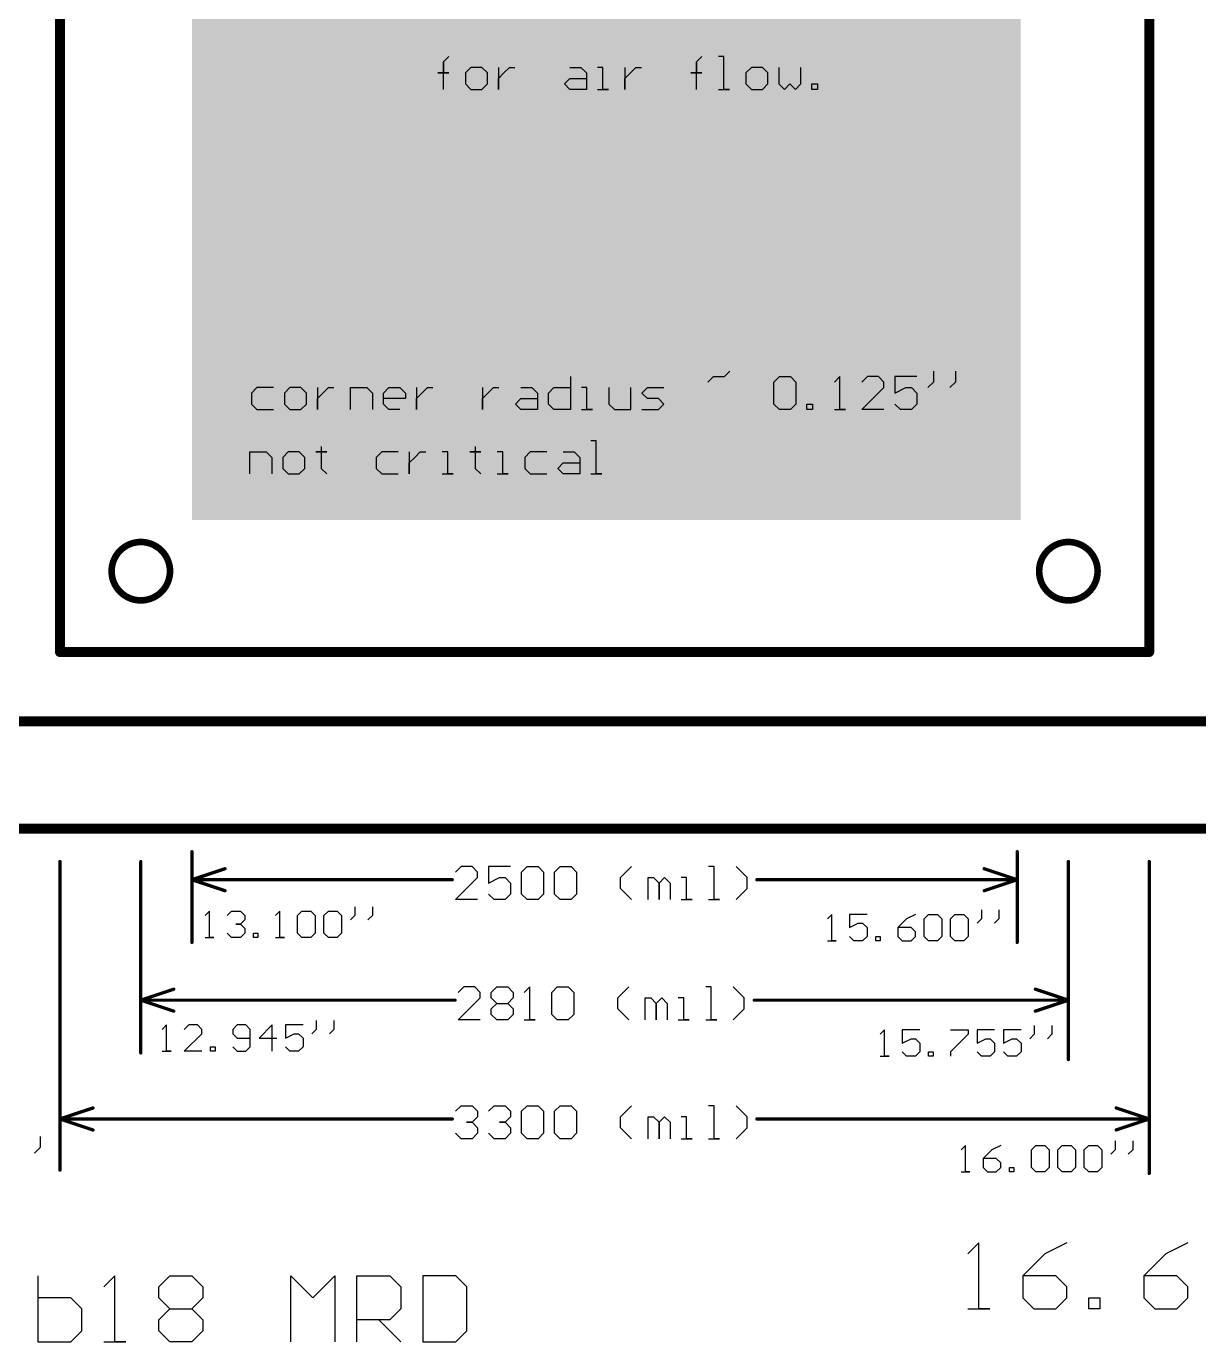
# Model space of a CAD drawing. Extents: x 0 to 21.5, y 0.4 to 8.3.
# Drawn here: x 14.598 to 18.15, y 0.445 to 4.431 of the extents above; entities that cross this region are included whole.
import ezdxf

# ---------------------------------------------------------------- set-up
doc = ezdxf.new("R2010")
doc.units = 0
doc.header["$MEASUREMENT"] = 0
for name, color, linetype in [('MECHANICAL1', 6, 'CONTINUOUS'), ('TOPLAYER', 1, 'CONTINUOUS'), ('TOPOVERLAY', 2, 'CONTINUOUS')]:
    doc.layers.add(name, color=color, linetype=linetype)

msp = doc.modelspace()

# ---------------------------------------------------------------- linework, layer by layer
at = {"layer": 'MECHANICAL1'}
for p, q in [((15.9151, 1.885), (15.8985, 1.8683)), ((15.9485, 1.885), (15.9151, 1.885)), ((15.9651, 1.8683), (15.9485, 1.885)), ((16.0651, 1.885), (15.9984, 1.885)), ((15.9984, 1.885), (15.9984, 1.835)), ((16.0984, 1.8683), (16.1151, 1.885)), ((16.1151, 1.885), (16.1484, 1.885)), ((16.1484, 1.885), (16.1651, 1.8683)), ((16.1984, 1.8683), (16.215, 1.885)), ((16.215, 1.885), (16.2484, 1.885)), ((16.2484, 1.885), (16.265, 1.8683)), ((16.3983, 1.8517), (16.4316, 1.885)), ((16.6816, 1.885), (16.6649, 1.885)), ((16.6816, 1.785), (16.6816, 1.885)), ((16.7815, 1.8517), (16.7482, 1.885)), ((15.8985, 1.785), (15.9651, 1.8517)), ((15.9651, 1.8517), (15.9651, 1.8683)), ((15.9984, 1.835), (16.0318, 1.8517)), ((16.0318, 1.8517), (16.0484, 1.8517)), ((16.0484, 1.8517), (16.0651, 1.835)), ((16.0651, 1.835), (16.0651, 1.8017)), ((16.0984, 1.8017), (16.0984, 1.8683)), ((16.1651, 1.8683), (16.1651, 1.8017)), ((16.1984, 1.8017), (16.1984, 1.8683)), ((16.265, 1.8683), (16.265, 1.8017)), ((16.3983, 1.8183), (16.3983, 1.8517)), ((16.4816, 1.785), (16.4816, 1.8517)), ((16.4816, 1.8517), (16.4983, 1.8517)), ((16.4983, 1.8517), (16.5149, 1.835)), ((16.5149, 1.835), (16.5316, 1.8517)), ((16.5149, 1.835), (16.5149, 1.785)), ((16.5149, 1.785), (16.5149, 1.835)), ((16.5316, 1.8517), (16.5483, 1.835)), ((16.5483, 1.835), (16.5483, 1.785)), ((16.5982, 1.8517), (16.5816, 1.8517)), ((16.5982, 1.785), (16.5982, 1.8517)), ((16.7815, 1.8183), (16.7815, 1.8517)), ((16.0151, 1.785), (15.9984, 1.8017)), ((16.0651, 1.8017), (16.0484, 1.785)), ((16.1151, 1.785), (16.0984, 1.8017)), ((16.1651, 1.8017), (16.1484, 1.785)), ((16.215, 1.785), (16.1984, 1.8017)), ((16.265, 1.8017), (16.2484, 1.785)), ((16.4316, 1.785), (16.3983, 1.8183)), ((16.7482, 1.785), (16.7815, 1.8183)), ((15.5932, 1.7633), (15.5932, 1.7366)), ((15.6465, 1.7633), (15.6465, 1.7366)), ((15.9651, 1.785), (15.8985, 1.785)), ((16.0484, 1.785), (16.0151, 1.785)), ((16.1484, 1.785), (16.1151, 1.785)), ((16.2484, 1.785), (16.215, 1.785)), ((16.5816, 1.785), (16.6149, 1.785)), ((16.6149, 1.785), (16.5982, 1.785)), ((16.6649, 1.785), (16.6982, 1.785)), ((16.6982, 1.785), (16.6816, 1.785)), ((15.1533, 1.75), (15.14, 1.7366)), ((15.1533, 1.67), (15.1533, 1.75)), ((15.2066, 1.7366), (15.22, 1.75)), ((15.22, 1.75), (15.2466, 1.75)), ((15.2466, 1.75), (15.26, 1.7366)), ((15.26, 1.7233), (15.2466, 1.71)), ((15.26, 1.7366), (15.26, 1.7233)), ((15.3666, 1.75), (15.3533, 1.7366)), ((15.3666, 1.67), (15.3666, 1.75)), ((15.4199, 1.7366), (15.4332, 1.75)), ((15.4199, 1.6833), (15.4199, 1.7366)), ((15.4332, 1.75), (15.4599, 1.75)), ((15.4599, 1.75), (15.4732, 1.7366)), ((15.4732, 1.7366), (15.4732, 1.6833)), ((15.4999, 1.7366), (15.5132, 1.75)), ((15.4999, 1.6833), (15.4999, 1.7366)), ((15.5132, 1.75), (15.5399, 1.75)), ((15.5399, 1.75), (15.5532, 1.7366)), ((15.5532, 1.7366), (15.5532, 1.6833)), ((15.5932, 1.7366), (15.5799, 1.7233)), ((15.6465, 1.7366), (15.6332, 1.7233)), ((17.0383, 1.74), (17.025, 1.7266)), ((17.0383, 1.66), (17.0383, 1.74)), ((17.145, 1.74), (17.0916, 1.74)), ((17.0916, 1.74), (17.0916, 1.7)), ((17.2649, 1.7266), (17.2383, 1.7)), ((17.2916, 1.74), (17.2649, 1.7266)), ((17.3182, 1.7266), (17.3316, 1.74)), ((17.3182, 1.6733), (17.3182, 1.7266)), ((17.3316, 1.74), (17.3582, 1.74)), ((17.3582, 1.74), (17.3716, 1.7266)), ((17.3716, 1.7266), (17.3716, 1.6733)), ((17.3982, 1.7266), (17.4115, 1.74)), ((17.3982, 1.6733), (17.3982, 1.7266)), ((17.4115, 1.74), (17.4382, 1.74)), ((17.4382, 1.74), (17.4515, 1.7266)), ((17.4515, 1.7266), (17.4515, 1.6733)), ((17.4915, 1.7266), (17.4782, 1.7133)), ((17.4915, 1.7533), (17.4915, 1.7266)), ((17.5448, 1.7266), (17.5315, 1.7133)), ((17.5448, 1.7533), (17.5448, 1.7266)), ((15.22, 1.67), (15.2066, 1.6833)), ((15.2466, 1.71), (15.2333, 1.71)), ((15.2333, 1.71), (15.2466, 1.71)), ((15.2466, 1.71), (15.26, 1.6967)), ((15.26, 1.6833), (15.2466, 1.67)), ((15.26, 1.6967), (15.26, 1.6833)), ((15.2866, 1.67), (15.2866, 1.6833)), ((15.2866, 1.6833), (15.2999, 1.6833)), ((15.2999, 1.6833), (15.2999, 1.67)), ((15.4332, 1.67), (15.4199, 1.6833)), ((15.4732, 1.6833), (15.4599, 1.67)), ((15.5132, 1.67), (15.4999, 1.6833)), ((15.5532, 1.6833), (15.5399, 1.67)), ((17.0916, 1.7), (17.1183, 1.7133)), ((17.1183, 1.7133), (17.1316, 1.7133)), ((17.1316, 1.7133), (17.145, 1.7)), ((17.145, 1.7), (17.145, 1.6733)), ((17.2383, 1.7), (17.2383, 1.6733)), ((17.2783, 1.7), (17.2383, 1.7)), ((17.2916, 1.6867), (17.2783, 1.7)), ((17.2916, 1.6733), (17.2916, 1.6867)), ((15.14, 1.67), (15.1667, 1.67)), ((15.1667, 1.67), (15.1533, 1.67)), ((15.2466, 1.67), (15.22, 1.67)), ((15.2999, 1.67), (15.2866, 1.67)), ((15.3533, 1.67), (15.3799, 1.67)), ((15.3799, 1.67), (15.3666, 1.67)), ((15.4599, 1.67), (15.4332, 1.67)), ((15.5399, 1.67), (15.5132, 1.67)), ((17.025, 1.66), (17.0517, 1.66)), ((17.0517, 1.66), (17.0383, 1.66)), ((17.105, 1.66), (17.0916, 1.6733)), ((17.1316, 1.66), (17.105, 1.66)), ((17.145, 1.6733), (17.1316, 1.66)), ((17.1716, 1.66), (17.1716, 1.6733)), ((17.1716, 1.6733), (17.1849, 1.6733)), ((17.1849, 1.66), (17.1716, 1.66)), ((17.1849, 1.6733), (17.1849, 1.66)), ((17.2383, 1.6733), (17.2516, 1.66)), ((17.2516, 1.66), (17.2783, 1.66)), ((17.2783, 1.66), (17.2916, 1.6733)), ((17.3316, 1.66), (17.3182, 1.6733)), ((17.3582, 1.66), (17.3316, 1.66)), ((17.3716, 1.6733), (17.3582, 1.66)), ((17.4115, 1.66), (17.3982, 1.6733)), ((17.4382, 1.66), (17.4115, 1.66)), ((17.4515, 1.6733), (17.4382, 1.66)), ((15.9235, 1.52), (15.9068, 1.5033)), ((15.9568, 1.52), (15.9235, 1.52)), ((15.9735, 1.5033), (15.9568, 1.52)), ((16.0068, 1.5033), (16.0234, 1.52)), ((16.0234, 1.52), (16.0568, 1.52)), ((16.0568, 1.52), (16.0734, 1.5033)), ((16.1234, 1.52), (16.1067, 1.5033)), ((16.1234, 1.42), (16.1234, 1.52)), ((16.19, 1.5033), (16.2067, 1.52)), ((16.2067, 1.52), (16.24, 1.52)), ((16.24, 1.52), (16.2567, 1.5033)), ((16.39, 1.4867), (16.4233, 1.52)), ((16.6732, 1.52), (16.6566, 1.52)), ((16.6732, 1.42), (16.6732, 1.52)), ((16.7732, 1.4867), (16.7399, 1.52)), ((15.9068, 1.42), (15.9735, 1.4867)), ((15.9735, 1.4867), (15.9735, 1.5033)), ((16.0068, 1.4867), (16.0068, 1.5033)), ((16.0234, 1.47), (16.0068, 1.4867)), ((16.0734, 1.4867), (16.0568, 1.47)), ((16.0734, 1.5033), (16.0734, 1.4867)), ((16.19, 1.4367), (16.19, 1.5033)), ((16.2567, 1.5033), (16.2567, 1.4367)), ((16.39, 1.4533), (16.39, 1.4867)), ((16.4733, 1.42), (16.4733, 1.4867)), ((16.4733, 1.4867), (16.49, 1.4867)), ((16.49, 1.4867), (16.5066, 1.47)), ((16.5066, 1.47), (16.5233, 1.4867)), ((16.5233, 1.4867), (16.5399, 1.47)), ((16.5899, 1.4867), (16.5733, 1.4867)), ((16.5899, 1.42), (16.5899, 1.4867)), ((16.7732, 1.4533), (16.7732, 1.4867)), ((16.0068, 1.4533), (16.0234, 1.47)), ((16.0068, 1.4367), (16.0068, 1.4533)), ((16.0234, 1.42), (16.0068, 1.4367)), ((16.0234, 1.47), (16.0568, 1.47)), ((16.0568, 1.47), (16.0734, 1.4533)), ((16.0734, 1.4367), (16.0568, 1.42)), ((16.0734, 1.4533), (16.0734, 1.4367)), ((16.2067, 1.42), (16.19, 1.4367)), ((16.2567, 1.4367), (16.24, 1.42)), ((16.4233, 1.42), (16.39, 1.4533)), ((16.5066, 1.47), (16.5066, 1.42)), ((16.5066, 1.42), (16.5066, 1.47)), ((16.5399, 1.47), (16.5399, 1.42)), ((16.7399, 1.42), (16.7732, 1.4533)), ((15.0233, 1.405), (15.01, 1.3916)), ((15.0233, 1.325), (15.0233, 1.405)), ((15.09, 1.405), (15.0766, 1.3916)), ((15.1166, 1.405), (15.09, 1.405)), ((15.13, 1.3916), (15.1166, 1.405)), ((15.2366, 1.405), (15.2233, 1.3916)), ((15.2633, 1.405), (15.2366, 1.405)), ((15.2766, 1.3916), (15.2633, 1.405)), ((15.3432, 1.405), (15.3032, 1.365)), ((15.3432, 1.325), (15.3432, 1.405)), ((15.4365, 1.405), (15.3832, 1.405)), ((15.3832, 1.405), (15.3832, 1.365)), ((15.4765, 1.4183), (15.4765, 1.3916)), ((15.5298, 1.4183), (15.5298, 1.3916)), ((15.9735, 1.42), (15.9068, 1.42)), ((16.0568, 1.42), (16.0234, 1.42)), ((16.1067, 1.42), (16.1401, 1.42)), ((16.1401, 1.42), (16.1234, 1.42)), ((16.24, 1.42), (16.2067, 1.42)), ((16.5733, 1.42), (16.6066, 1.42)), ((16.6066, 1.42), (16.5899, 1.42)), ((16.6566, 1.42), (16.6899, 1.42)), ((16.6899, 1.42), (16.6732, 1.42)), ((17.6515, 1.4033), (17.6515, 1.3766)), ((17.7048, 1.4033), (17.7048, 1.3766)), ((15.0766, 1.325), (15.13, 1.3783)), ((15.13, 1.3783), (15.13, 1.3916)), ((15.2233, 1.3916), (15.2233, 1.3783)), ((15.2233, 1.3783), (15.2366, 1.365)), ((15.2366, 1.365), (15.2766, 1.365)), ((15.2766, 1.3383), (15.2766, 1.3916)), ((15.3032, 1.365), (15.3566, 1.365)), ((15.3832, 1.365), (15.4099, 1.3783)), ((15.4099, 1.3783), (15.4232, 1.3783)), ((15.4232, 1.3783), (15.4365, 1.365)), ((15.4365, 1.365), (15.4365, 1.3383)), ((15.4765, 1.3916), (15.4632, 1.3783)), ((15.5298, 1.3916), (15.5165, 1.3783)), ((17.1983, 1.39), (17.185, 1.3766)), ((17.1983, 1.31), (17.1983, 1.39)), ((17.305, 1.39), (17.2516, 1.39)), ((17.2516, 1.39), (17.2516, 1.35)), ((17.2516, 1.35), (17.2783, 1.3633)), ((17.2783, 1.3633), (17.2916, 1.3633)), ((17.2916, 1.3633), (17.305, 1.35)), ((17.3983, 1.39), (17.4516, 1.39)), ((17.4516, 1.3766), (17.3983, 1.3233)), ((17.4516, 1.39), (17.4516, 1.3766)), ((17.5316, 1.39), (17.4782, 1.39)), ((17.4782, 1.39), (17.4782, 1.35)), ((17.4782, 1.35), (17.5049, 1.3633)), ((17.5049, 1.3633), (17.5182, 1.3633)), ((17.5182, 1.3633), (17.5316, 1.35)), ((17.6115, 1.39), (17.5582, 1.39)), ((17.5582, 1.39), (17.5582, 1.35)), ((17.5582, 1.35), (17.5849, 1.3633)), ((17.5849, 1.3633), (17.5982, 1.3633)), ((17.5982, 1.3633), (17.6115, 1.35)), ((17.6515, 1.3766), (17.6382, 1.3633)), ((17.7048, 1.3766), (17.6915, 1.3633)), ((15.01, 1.325), (15.0367, 1.325)), ((15.0367, 1.325), (15.0233, 1.325)), ((15.13, 1.325), (15.0766, 1.325)), ((15.1566, 1.325), (15.1566, 1.3383)), ((15.1566, 1.3383), (15.1699, 1.3383)), ((15.1699, 1.325), (15.1566, 1.325)), ((15.1699, 1.3383), (15.1699, 1.325)), ((15.2233, 1.3383), (15.2366, 1.325)), ((15.2366, 1.325), (15.2633, 1.325)), ((15.2633, 1.325), (15.2766, 1.3383)), ((15.3965, 1.325), (15.3832, 1.3383)), ((15.4232, 1.325), (15.3965, 1.325)), ((15.4365, 1.3383), (15.4232, 1.325)), ((17.265, 1.31), (17.2516, 1.3233)), ((17.305, 1.3233), (17.2916, 1.31)), ((17.305, 1.35), (17.305, 1.3233)), ((17.3316, 1.31), (17.3316, 1.3233)), ((17.3316, 1.3233), (17.3449, 1.3233)), ((17.3449, 1.3233), (17.3449, 1.31)), ((17.3983, 1.3233), (17.3983, 1.31)), ((17.4916, 1.31), (17.4782, 1.3233)), ((17.5316, 1.3233), (17.5182, 1.31)), ((17.5316, 1.35), (17.5316, 1.3233)), ((17.5715, 1.31), (17.5582, 1.3233)), ((17.6115, 1.3233), (17.5982, 1.31)), ((17.6115, 1.35), (17.6115, 1.3233)), ((17.185, 1.31), (17.2117, 1.31)), ((17.2117, 1.31), (17.1983, 1.31)), ((17.2916, 1.31), (17.265, 1.31)), ((17.3449, 1.31), (17.3316, 1.31)), ((17.5182, 1.31), (17.4916, 1.31)), ((17.5982, 1.31), (17.5715, 1.31)), ((15.8985, 1.1433), (15.9151, 1.16)), ((15.9151, 1.16), (15.9485, 1.16)), ((15.9485, 1.16), (15.9651, 1.1433)), ((15.9984, 1.1433), (16.0151, 1.16)), ((16.0151, 1.16), (16.0484, 1.16)), ((16.0484, 1.16), (16.0651, 1.1433)), ((16.0984, 1.1433), (16.1151, 1.16)), ((16.1151, 1.16), (16.1484, 1.16)), ((16.1484, 1.16), (16.1651, 1.1433)), ((16.1984, 1.1433), (16.215, 1.16)), ((16.215, 1.16), (16.2484, 1.16)), ((16.2484, 1.16), (16.265, 1.1433)), ((16.3983, 1.1267), (16.4316, 1.16)), ((16.6816, 1.16), (16.6649, 1.16)), ((16.6816, 1.06), (16.6816, 1.16)), ((16.7815, 1.1267), (16.7482, 1.16)), ((15.9651, 1.1267), (15.9485, 1.11)), ((15.9651, 1.1433), (15.9651, 1.1267)), ((16.0651, 1.1267), (16.0484, 1.11)), ((16.0651, 1.1433), (16.0651, 1.1267)), ((16.0984, 1.0767), (16.0984, 1.1433)), ((16.1651, 1.1433), (16.1651, 1.0767)), ((16.1984, 1.0767), (16.1984, 1.1433)), ((16.265, 1.1433), (16.265, 1.0767)), ((16.3983, 1.0933), (16.3983, 1.1267)), ((16.4816, 1.06), (16.4816, 1.1267)), ((16.4816, 1.1267), (16.4983, 1.1267)), ((16.4983, 1.1267), (16.5149, 1.11)), ((16.5149, 1.11), (16.5316, 1.1267)), ((16.5316, 1.1267), (16.5483, 1.11)), ((16.5982, 1.1267), (16.5816, 1.1267)), ((16.5982, 1.06), (16.5982, 1.1267)), ((16.7815, 1.0933), (16.7815, 1.1267)), ((15.9151, 1.06), (15.8985, 1.0767)), ((15.9485, 1.11), (15.9318, 1.11)), ((15.9318, 1.11), (15.9485, 1.11)), ((15.9485, 1.11), (15.9651, 1.0933)), ((15.9651, 1.0767), (15.9485, 1.06)), ((15.9651, 1.0933), (15.9651, 1.0767)), ((16.0151, 1.06), (15.9984, 1.0767)), ((16.0484, 1.11), (16.0318, 1.11)), ((16.0318, 1.11), (16.0484, 1.11)), ((16.0484, 1.11), (16.0651, 1.0933)), ((16.0651, 1.0767), (16.0484, 1.06)), ((16.0651, 1.0933), (16.0651, 1.0767)), ((16.1151, 1.06), (16.0984, 1.0767)), ((16.1651, 1.0767), (16.1484, 1.06)), ((16.215, 1.06), (16.1984, 1.0767)), ((16.265, 1.0767), (16.2484, 1.06)), ((16.4316, 1.06), (16.3983, 1.0933)), ((16.5149, 1.11), (16.5149, 1.06)), ((16.5149, 1.06), (16.5149, 1.11)), ((16.5483, 1.11), (16.5483, 1.06)), ((16.7482, 1.06), (16.7815, 1.0933)), ((14.6398, 1.0666), (14.6398, 1.0333)), ((15.9485, 1.06), (15.9151, 1.06)), ((16.0484, 1.06), (16.0151, 1.06)), ((16.1484, 1.06), (16.1151, 1.06)), ((16.2484, 1.06), (16.215, 1.06)), ((16.5816, 1.06), (16.6149, 1.06)), ((16.6149, 1.06), (16.5982, 1.06)), ((16.6649, 1.06), (16.6982, 1.06)), ((16.6982, 1.06), (16.6816, 1.06)), ((17.4433, 1.04), (17.43, 1.0266)), ((17.4433, 0.96), (17.4433, 1.04)), ((17.55, 1.04), (17.5233, 1.0266)), ((17.6433, 1.0266), (17.6566, 1.04)), ((17.6566, 1.04), (17.6833, 1.04)), ((17.6833, 1.04), (17.6966, 1.0266)), ((17.7232, 1.0266), (17.7366, 1.04)), ((17.7366, 1.04), (17.7632, 1.04)), ((17.7632, 1.04), (17.7766, 1.0266)), ((17.8032, 1.0266), (17.8165, 1.04)), ((17.8165, 1.04), (17.8432, 1.04)), ((17.8432, 1.04), (17.8565, 1.0266)), ((17.8965, 1.0533), (17.8965, 1.0266)), ((17.9498, 1.0533), (17.9498, 1.0266)), ((14.6398, 1.0333), (14.6231, 1.0166)), ((17.5233, 1.0266), (17.4966, 1)), ((17.4966, 1), (17.4966, 0.9733)), ((17.5366, 1), (17.4966, 1)), ((17.55, 0.9867), (17.5366, 1)), ((17.6433, 0.9733), (17.6433, 1.0266)), ((17.6966, 1.0266), (17.6966, 0.9733)), ((17.7232, 0.9733), (17.7232, 1.0266)), ((17.7766, 1.0266), (17.7766, 0.9733)), ((17.8032, 0.9733), (17.8032, 1.0266)), ((17.8565, 1.0266), (17.8565, 0.9733)), ((17.8965, 1.0266), (17.8832, 1.0133)), ((17.9498, 1.0266), (17.9365, 1.0133)), ((17.43, 0.96), (17.4567, 0.96)), ((17.4567, 0.96), (17.4433, 0.96)), ((17.4966, 0.9733), (17.51, 0.96)), ((17.51, 0.96), (17.5366, 0.96)), ((17.5366, 0.96), (17.55, 0.9733)), ((17.55, 0.9733), (17.55, 0.9867)), ((17.5766, 0.96), (17.5766, 0.9733)), ((17.5766, 0.9733), (17.5899, 0.9733)), ((17.5899, 0.96), (17.5766, 0.96)), ((17.5899, 0.9733), (17.5899, 0.96)), ((17.6566, 0.96), (17.6433, 0.9733)), ((17.6833, 0.96), (17.6566, 0.96)), ((17.6966, 0.9733), (17.6833, 0.96)), ((17.7366, 0.96), (17.7232, 0.9733)), ((17.7632, 0.96), (17.7366, 0.96)), ((17.7766, 0.9733), (17.7632, 0.96)), ((17.8165, 0.96), (17.8032, 0.9733)), ((17.8432, 0.96), (17.8165, 0.96)), ((17.8565, 0.9733), (17.8432, 0.96)), ((17.4833, 0.7449), (17.45, 0.7116)), ((17.4833, 0.545), (17.4833, 0.7449)), ((17.7499, 0.7449), (17.6833, 0.7116)), ((18.1165, 0.7449), (18.0498, 0.7116)), ((17.6833, 0.7116), (17.6166, 0.645)), ((18.0498, 0.7116), (17.9832, 0.645)), ((17.6166, 0.645), (17.6166, 0.5783)), ((17.7166, 0.645), (17.6166, 0.645)), ((17.7499, 0.6116), (17.7166, 0.645)), ((17.9832, 0.645), (17.9832, 0.5783)), ((18.0831, 0.645), (17.9832, 0.645)), ((18.1165, 0.6116), (18.0831, 0.645)), ((17.7499, 0.5783), (17.7499, 0.6116)), ((18.1165, 0.5783), (18.1165, 0.6116)), ((17.6166, 0.5783), (17.6499, 0.545)), ((17.7166, 0.545), (17.7499, 0.5783)), ((17.8165, 0.545), (17.8165, 0.5783)), ((17.8165, 0.5783), (17.8499, 0.5783)), ((17.8499, 0.5783), (17.8499, 0.545)), ((17.9832, 0.5783), (18.0165, 0.545)), ((18.0831, 0.545), (18.1165, 0.5783)), ((17.45, 0.545), (17.5166, 0.545)), ((17.5166, 0.545), (17.4833, 0.545)), ((17.6499, 0.545), (17.7166, 0.545)), ((17.8499, 0.545), (17.8165, 0.545)), ((18.0165, 0.545), (18.0831, 0.545))]:
    msp.add_line(p, q, dxfattribs=at)
for points, const_width in [([(14.7, 2.535), (14.7, 5.835)], 0.03), ([(18, 2.535), (18, 5.835)], 0.03), ([(14.7, 2.535), (18, 2.535)], 0.03), ([(2.12, 2.325), (18.61, 2.325)], 0.03), ([(2, 2), (18.73, 2)], 0.03), ([(15.1, 1.655), (15.1, 1.93)], 0.01), ([(17.6, 1.655), (17.6, 1.93)], 0.01), ([(14.7, 0.965), (14.7, 1.9)], 0.01), ([(14.945, 1.32), (14.945, 1.9)], 0.01), ([(15.1, 1.845), (15.2, 1.8783)], 0.01), ([(17.5, 1.8783), (17.6, 1.845)], 0.01), ([(17.755, 1.3), (17.755, 1.9)], 0.01), ([(18, 0.955), (18, 1.9)], 0.01), ([(15.1, 1.835), (15.1, 1.855)], 0.01), ([(15.1, 1.845), (15.8885, 1.845)], 0.01), ([(15.1, 1.845), (15.2, 1.8117)], 0.01), ([(16.8115, 1.845), (17.6, 1.845)], 0.01), ([(17.5, 1.8117), (17.6, 1.845)], 0.01), ([(17.6, 1.835), (17.6, 1.855)], 0.01), ([(14.945, 1.48), (15.045, 1.5133)], 0.01), ([(17.655, 1.5133), (17.755, 1.48)], 0.01), ([(14.945, 1.47), (14.945, 1.49)], 0.01), ([(14.945, 1.48), (15.8968, 1.48)], 0.01), ([(14.945, 1.48), (15.045, 1.4467)], 0.01), ([(16.8032, 1.48), (17.755, 1.48)], 0.01), ([(17.655, 1.4467), (17.755, 1.48)], 0.01), ([(17.755, 1.47), (17.755, 1.49)], 0.01), ([(14.7, 1.12), (14.8, 1.1533)], 0.01), ([(17.9, 1.1533), (18, 1.12)], 0.01), ([(14.7, 1.11), (14.7, 1.13)], 0.01), ([(14.7, 1.12), (15.8885, 1.12)], 0.01), ([(14.7, 1.12), (14.8, 1.0867)], 0.01), ([(16.8115, 1.12), (18, 1.12)], 0.01), ([(17.9, 1.0867), (18, 1.12)], 0.01), ([(18, 1.11), (18, 1.13)], 0.01)]:
    msp.add_lwpolyline(points, dxfattribs=dict(at, const_width=const_width))
for points, const_width in [([(14.6925, 2.535, 1), (14.7075, 2.535, 1)], 0.015), ([(14.6925, 2.535, 1), (14.7075, 2.535, 1)], 0.015), ([(17.9925, 2.535, 1), (18.0075, 2.535, 1)], 0.015), ([(17.9925, 2.535, 1), (18.0075, 2.535, 1)], 0.015), ([(15.0975, 1.93, 1), (15.1025, 1.93, 1)], 0.005), ([(17.5975, 1.93, 1), (17.6025, 1.93, 1)], 0.005), ([(14.6975, 1.9, 1), (14.7025, 1.9, 1)], 0.005), ([(14.9425, 1.9, 1), (14.9475, 1.9, 1)], 0.005), ([(15.1975, 1.8783, 1), (15.2025, 1.8783, 1)], 0.005), ([(17.4975, 1.8783, 1), (17.5025, 1.8783, 1)], 0.005), ([(17.7525, 1.9, 1), (17.7575, 1.9, 1)], 0.005), ([(17.9975, 1.9, 1), (18.0025, 1.9, 1)], 0.005), ([(15.0975, 1.855, 1), (15.1025, 1.855, 1)], 0.005), ([(15.0975, 1.845, 1), (15.1025, 1.845, 1)], 0.005), ([(15.0975, 1.845, 1), (15.1025, 1.845, 1)], 0.005), ([(15.0975, 1.845, 1), (15.1025, 1.845, 1)], 0.005), ([(15.0975, 1.835, 1), (15.1025, 1.835, 1)], 0.005), ([(15.886, 1.845, 1), (15.891, 1.845, 1)], 0.005), ([(16.809, 1.845, 1), (16.814, 1.845, 1)], 0.005), ([(17.5975, 1.855, 1), (17.6025, 1.855, 1)], 0.005), ([(17.5975, 1.845, 1), (17.6025, 1.845, 1)], 0.005), ([(17.5975, 1.845, 1), (17.6025, 1.845, 1)], 0.005), ([(17.5975, 1.845, 1), (17.6025, 1.845, 1)], 0.005), ([(17.5975, 1.835, 1), (17.6025, 1.835, 1)], 0.005), ([(15.1975, 1.8117, 1), (15.2025, 1.8117, 1)], 0.005), ([(17.4975, 1.8117, 1), (17.5025, 1.8117, 1)], 0.005), ([(15.0975, 1.655, 1), (15.1025, 1.655, 1)], 0.005), ([(17.5975, 1.655, 1), (17.6025, 1.655, 1)], 0.005), ([(15.0425, 1.5133, 1), (15.0475, 1.5133, 1)], 0.005), ([(17.6525, 1.5133, 1), (17.6575, 1.5133, 1)], 0.005), ([(14.9425, 1.49, 1), (14.9475, 1.49, 1)], 0.005), ([(14.9425, 1.48, 1), (14.9475, 1.48, 1)], 0.005), ([(14.9425, 1.48, 1), (14.9475, 1.48, 1)], 0.005), ([(14.9425, 1.48, 1), (14.9475, 1.48, 1)], 0.005), ([(14.9425, 1.47, 1), (14.9475, 1.47, 1)], 0.005), ([(15.8943, 1.48, 1), (15.8993, 1.48, 1)], 0.005), ([(16.8007, 1.48, 1), (16.8057, 1.48, 1)], 0.005), ([(17.7525, 1.49, 1), (17.7575, 1.49, 1)], 0.005), ([(17.7525, 1.48, 1), (17.7575, 1.48, 1)], 0.005), ([(17.7525, 1.48, 1), (17.7575, 1.48, 1)], 0.005), ([(17.7525, 1.48, 1), (17.7575, 1.48, 1)], 0.005), ([(17.7525, 1.47, 1), (17.7575, 1.47, 1)], 0.005), ([(15.0425, 1.4467, 1), (15.0475, 1.4467, 1)], 0.005), ([(17.6525, 1.4467, 1), (17.6575, 1.4467, 1)], 0.005), ([(14.9425, 1.32, 1), (14.9475, 1.32, 1)], 0.005), ([(17.7525, 1.3, 1), (17.7575, 1.3, 1)], 0.005), ([(14.7975, 1.1533, 1), (14.8025, 1.1533, 1)], 0.005), ([(17.8975, 1.1533, 1), (17.9025, 1.1533, 1)], 0.005), ([(14.6975, 1.13, 1), (14.7025, 1.13, 1)], 0.005), ([(14.6975, 1.12, 1), (14.7025, 1.12, 1)], 0.005), ([(14.6975, 1.12, 1), (14.7025, 1.12, 1)], 0.005), ([(14.6975, 1.12, 1), (14.7025, 1.12, 1)], 0.005), ([(15.886, 1.12, 1), (15.891, 1.12, 1)], 0.005), ([(16.809, 1.12, 1), (16.814, 1.12, 1)], 0.005), ([(17.9975, 1.13, 1), (18.0025, 1.13, 1)], 0.005), ([(17.9975, 1.12, 1), (18.0025, 1.12, 1)], 0.005), ([(17.9975, 1.12, 1), (18.0025, 1.12, 1)], 0.005), ([(17.9975, 1.12, 1), (18.0025, 1.12, 1)], 0.005), ([(14.6975, 1.11, 1), (14.7025, 1.11, 1)], 0.005), ([(14.7975, 1.0867, 1), (14.8025, 1.0867, 1)], 0.005), ([(17.8975, 1.0867, 1), (17.9025, 1.0867, 1)], 0.005), ([(17.9975, 1.11, 1), (18.0025, 1.11, 1)], 0.005), ([(14.6975, 0.965, 1), (14.7025, 0.965, 1)], 0.005), ([(17.9975, 0.955, 1), (18.0025, 0.955, 1)], 0.005)]:
    msp.add_lwpolyline(points, format="xyb", close=True, dxfattribs=dict(at, const_width=const_width))
msp.add_solid([(15.1, 2.935), (17.61, 2.935), (15.1, 5.445), (17.61, 5.445)], dxfattribs=at)
at = {"layer": 'TOPLAYER'}
for points, const_width in [([(15.0335, 2.78, 1), (14.8565, 2.78, 1)], 0.02), ([(17.8435, 2.78, 1), (17.6665, 2.78, 1)], 0.02), ([(14.8515, 2.78, 1), (14.8615, 2.78, 1)], 0.01), ([(15.0285, 2.78, 1), (15.0385, 2.78, 1)], 0.01), ([(17.6615, 2.78, 1), (17.6715, 2.78, 1)], 0.01), ([(17.8385, 2.78, 1), (17.8485, 2.78, 1)], 0.01)]:
    msp.add_lwpolyline(points, format="xyb", close=True, dxfattribs=dict(at, const_width=const_width))
at = {"layer": 'TOPOVERLAY'}
for p, q in [((15.8617, 4.3233), (15.8783, 4.34)), ((15.8617, 4.24), (15.8617, 4.3233)), ((15.8617, 4.3233), (15.8617, 4.29)), ((15.8617, 4.29), (15.8617, 4.3233)), ((15.945, 4.3066), (15.9283, 4.29)), ((15.9783, 4.3066), (15.945, 4.3066)), ((15.995, 4.29), (15.9783, 4.3066)), ((16.0283, 4.3066), (16.0283, 4.24)), ((16.0449, 4.29), (16.0616, 4.3066)), ((16.0616, 4.3066), (16.0783, 4.3066)), ((16.2449, 4.3066), (16.2782, 4.3066)), ((16.2782, 4.3066), (16.2949, 4.29)), ((16.3448, 4.3066), (16.3282, 4.3066)), ((16.3448, 4.24), (16.3448, 4.3066)), ((16.4115, 4.3066), (16.4115, 4.24)), ((16.4281, 4.29), (16.4448, 4.3066)), ((16.4448, 4.3066), (16.4615, 4.3066)), ((16.6281, 4.3233), (16.6447, 4.34)), ((16.6281, 4.24), (16.6281, 4.3233)), ((16.6281, 4.3233), (16.6281, 4.29)), ((16.6281, 4.29), (16.6281, 4.3233)), ((16.7114, 4.34), (16.6947, 4.34)), ((16.7114, 4.24), (16.7114, 4.34)), ((16.7947, 4.3066), (16.778, 4.29)), ((16.828, 4.3066), (16.7947, 4.3066)), ((16.8447, 4.29), (16.828, 4.3066)), ((16.878, 4.3066), (16.878, 4.2567)), ((16.9446, 4.2567), (16.9446, 4.3066)), ((15.8617, 4.29), (15.845, 4.29)), ((15.845, 4.29), (15.8783, 4.29)), ((15.8783, 4.29), (15.8617, 4.29)), ((15.9283, 4.29), (15.9283, 4.2567)), ((15.995, 4.2567), (15.995, 4.29)), ((16.0283, 4.2733), (16.0449, 4.29)), ((16.0283, 4.24), (16.0283, 4.2733)), ((16.2282, 4.2567), (16.2449, 4.2733)), ((16.2449, 4.2733), (16.2949, 4.2733)), ((16.2949, 4.29), (16.2949, 4.24)), ((16.4115, 4.2733), (16.4281, 4.29)), ((16.4115, 4.24), (16.4115, 4.2733)), ((16.6281, 4.29), (16.6114, 4.29)), ((16.6114, 4.29), (16.6447, 4.29)), ((16.6447, 4.29), (16.6281, 4.29)), ((16.778, 4.29), (16.778, 4.2567)), ((16.8447, 4.2567), (16.8447, 4.29)), ((15.9283, 4.2567), (15.945, 4.24)), ((15.945, 4.24), (15.9783, 4.24)), ((15.9783, 4.24), (15.995, 4.2567)), ((16.2449, 4.24), (16.2282, 4.2567)), ((16.2949, 4.24), (16.2449, 4.24)), ((16.3282, 4.24), (16.3615, 4.24)), ((16.3615, 4.24), (16.3448, 4.24)), ((16.6947, 4.24), (16.728, 4.24)), ((16.728, 4.24), (16.7114, 4.24)), ((16.778, 4.2567), (16.7947, 4.24)), ((16.7947, 4.24), (16.828, 4.24)), ((16.828, 4.24), (16.8447, 4.2567)), ((16.878, 4.2567), (16.8947, 4.24)), ((16.8947, 4.24), (16.9113, 4.2567)), ((16.9113, 4.2567), (16.928, 4.24)), ((16.928, 4.24), (16.9446, 4.2567)), ((16.978, 4.24), (16.978, 4.2567)), ((16.978, 4.2567), (16.9946, 4.2567)), ((16.9946, 4.24), (16.978, 4.24)), ((16.9946, 4.2567), (16.9946, 4.24)), ((16.2464, 3.37), (16.2464, 3.27)), ((16.6629, 3.3533), (16.6795, 3.37)), ((16.6795, 3.37), (16.7129, 3.37)), ((16.7129, 3.37), (16.7295, 3.3866)), ((16.8628, 3.3533), (16.8795, 3.37)), ((16.8628, 3.2867), (16.8628, 3.3533)), ((16.8795, 3.37), (16.9128, 3.37)), ((16.9128, 3.37), (16.9295, 3.3533)), ((16.9295, 3.3533), (16.9295, 3.2867)), ((17.0628, 3.37), (17.0461, 3.3533)), ((17.0628, 3.27), (17.0628, 3.37)), ((17.1461, 3.37), (17.1294, 3.3533)), ((17.1794, 3.37), (17.1461, 3.37)), ((17.196, 3.3533), (17.1794, 3.37)), ((17.196, 3.3366), (17.196, 3.3533)), ((17.296, 3.37), (17.2294, 3.37)), ((17.2294, 3.37), (17.2294, 3.32)), ((17.346, 3.3533), (17.3293, 3.3366)), ((17.346, 3.3866), (17.346, 3.3533)), ((17.4126, 3.3533), (17.396, 3.3366)), ((17.4126, 3.3866), (17.4126, 3.3533)), ((15.2967, 3.3366), (15.28, 3.32)), ((15.28, 3.32), (15.28, 3.2867)), ((15.3466, 3.3366), (15.2967, 3.3366)), ((15.3966, 3.3366), (15.38, 3.32)), ((15.38, 3.32), (15.38, 3.2867)), ((15.43, 3.3366), (15.3966, 3.3366)), ((15.4466, 3.32), (15.43, 3.3366)), ((15.4466, 3.2867), (15.4466, 3.32)), ((15.4799, 3.3366), (15.4799, 3.27)), ((15.4799, 3.3033), (15.4966, 3.32)), ((15.4966, 3.32), (15.5133, 3.3366)), ((15.5133, 3.3366), (15.5299, 3.3366)), ((15.5799, 3.27), (15.5799, 3.3366)), ((15.5799, 3.3366), (15.6299, 3.3366)), ((15.6299, 3.3366), (15.6465, 3.32)), ((15.6465, 3.32), (15.6465, 3.27)), ((15.6799, 3.32), (15.6965, 3.3366)), ((15.6799, 3.2867), (15.6799, 3.32)), ((15.6965, 3.3366), (15.7299, 3.3366)), ((15.7299, 3.3366), (15.7465, 3.32)), ((15.7465, 3.32), (15.7465, 3.3033)), ((15.7798, 3.3366), (15.7798, 3.27)), ((15.7798, 3.3033), (15.7965, 3.32)), ((15.7965, 3.32), (15.8132, 3.3366)), ((15.8132, 3.3366), (15.8298, 3.3366)), ((15.9798, 3.3366), (15.9798, 3.27)), ((15.9798, 3.3033), (15.9964, 3.32)), ((15.9964, 3.32), (16.0131, 3.3366)), ((16.0131, 3.3366), (16.0298, 3.3366)), ((16.0964, 3.3366), (16.1297, 3.3366)), ((16.1297, 3.3366), (16.1464, 3.32)), ((16.1464, 3.32), (16.1464, 3.27)), ((16.1797, 3.32), (16.1964, 3.3366)), ((16.1797, 3.2867), (16.1797, 3.32)), ((16.1964, 3.3366), (16.2464, 3.3366)), ((16.2963, 3.3366), (16.2797, 3.3366)), ((16.2963, 3.27), (16.2963, 3.3366)), ((16.363, 3.3366), (16.363, 3.2867)), ((16.4296, 3.27), (16.4296, 3.3366)), ((16.463, 3.32), (16.4796, 3.3366)), ((16.4796, 3.3033), (16.463, 3.32)), ((16.4796, 3.3366), (16.5296, 3.3366)), ((17.1294, 3.27), (17.196, 3.3366)), ((17.2294, 3.32), (17.2627, 3.3366)), ((17.2627, 3.3366), (17.2794, 3.3366)), ((17.2794, 3.3366), (17.296, 3.32)), ((17.296, 3.32), (17.296, 3.2867)), ((15.28, 3.2867), (15.2967, 3.27)), ((15.2967, 3.27), (15.3466, 3.27)), ((15.38, 3.2867), (15.3966, 3.27)), ((15.3966, 3.27), (15.43, 3.27)), ((15.43, 3.27), (15.4466, 3.2867)), ((15.4799, 3.27), (15.4799, 3.3033)), ((15.7465, 3.3033), (15.6799, 3.3033)), ((15.6965, 3.27), (15.6799, 3.2867)), ((15.7299, 3.27), (15.6965, 3.27)), ((15.7798, 3.27), (15.7798, 3.3033)), ((15.9798, 3.27), (15.9798, 3.3033)), ((16.0797, 3.2867), (16.0964, 3.3033)), ((16.0964, 3.27), (16.0797, 3.2867)), ((16.0964, 3.3033), (16.1464, 3.3033)), ((16.1464, 3.27), (16.0964, 3.27)), ((16.1964, 3.27), (16.1797, 3.2867)), ((16.2464, 3.27), (16.1964, 3.27)), ((16.2797, 3.27), (16.313, 3.27)), ((16.313, 3.27), (16.2963, 3.27)), ((16.363, 3.2867), (16.3796, 3.27)), ((16.3796, 3.27), (16.4296, 3.27)), ((16.463, 3.27), (16.5129, 3.27)), ((16.5129, 3.3033), (16.4796, 3.3033)), ((16.5296, 3.2867), (16.5129, 3.3033)), ((16.5129, 3.27), (16.5296, 3.2867)), ((16.8795, 3.27), (16.8628, 3.2867)), ((16.9128, 3.27), (16.8795, 3.27)), ((16.9295, 3.2867), (16.9128, 3.27)), ((16.9628, 3.27), (16.9628, 3.2867)), ((16.9628, 3.2867), (16.9795, 3.2867)), ((16.9795, 3.27), (16.9628, 3.27)), ((16.9795, 3.2867), (16.9795, 3.27)), ((17.0461, 3.27), (17.0794, 3.27)), ((17.0794, 3.27), (17.0628, 3.27)), ((17.196, 3.27), (17.1294, 3.27)), ((17.246, 3.27), (17.2294, 3.2867)), ((17.2794, 3.27), (17.246, 3.27)), ((17.296, 3.2867), (17.2794, 3.27)), ((15.4916, 3.1583), (15.4916, 3.1416)), ((15.9581, 3.1583), (15.9581, 3.1416)), ((16.3247, 3.175), (16.308, 3.175)), ((16.3247, 3.075), (16.3247, 3.175)), ((15.275, 3.075), (15.275, 3.1416)), ((15.275, 3.1416), (15.325, 3.1416)), ((15.325, 3.1416), (15.3416, 3.125)), ((15.3416, 3.125), (15.3416, 3.075)), ((15.3916, 3.1416), (15.375, 3.125)), ((15.375, 3.125), (15.375, 3.0917)), ((15.425, 3.1416), (15.3916, 3.1416)), ((15.4416, 3.125), (15.425, 3.1416)), ((15.4416, 3.0917), (15.4416, 3.125)), ((15.4916, 3.1416), (15.4749, 3.1416)), ((15.4749, 3.1416), (15.5083, 3.1416)), ((15.5083, 3.1416), (15.4916, 3.1416)), ((15.4916, 3.1416), (15.4916, 3.0917)), ((15.6749, 3.1416), (15.6582, 3.125)), ((15.6582, 3.125), (15.6582, 3.0917)), ((15.7249, 3.1416), (15.6749, 3.1416)), ((15.7582, 3.1416), (15.7582, 3.075)), ((15.7582, 3.1083), (15.7748, 3.125)), ((15.7748, 3.125), (15.7915, 3.1416)), ((15.7915, 3.1416), (15.8082, 3.1416)), ((15.8748, 3.1416), (15.8581, 3.1416)), ((15.8748, 3.075), (15.8748, 3.1416)), ((15.9581, 3.1416), (15.9415, 3.1416)), ((15.9415, 3.1416), (15.9748, 3.1416)), ((15.9748, 3.1416), (15.9581, 3.1416)), ((15.9581, 3.1416), (15.9581, 3.0917)), ((16.0414, 3.1416), (16.0248, 3.1416)), ((16.0414, 3.075), (16.0414, 3.1416)), ((16.1247, 3.1416), (16.1081, 3.125)), ((16.1081, 3.125), (16.1081, 3.0917)), ((16.1747, 3.1416), (16.1247, 3.1416)), ((16.2247, 3.1416), (16.258, 3.1416)), ((16.258, 3.1416), (16.2747, 3.125)), ((16.2747, 3.125), (16.2747, 3.075)), ((15.375, 3.0917), (15.3916, 3.075)), ((15.3916, 3.075), (15.425, 3.075)), ((15.425, 3.075), (15.4416, 3.0917)), ((15.4916, 3.0917), (15.5083, 3.075)), ((15.6582, 3.0917), (15.6749, 3.075)), ((15.6749, 3.075), (15.7249, 3.075)), ((15.7582, 3.075), (15.7582, 3.1083)), ((15.8581, 3.075), (15.8915, 3.075)), ((15.8915, 3.075), (15.8748, 3.075)), ((15.9581, 3.0917), (15.9748, 3.075)), ((16.0248, 3.075), (16.0581, 3.075)), ((16.0581, 3.075), (16.0414, 3.075)), ((16.1081, 3.0917), (16.1247, 3.075)), ((16.1247, 3.075), (16.1747, 3.075)), ((16.208, 3.0917), (16.2247, 3.1083)), ((16.2247, 3.075), (16.208, 3.0917)), ((16.2247, 3.1083), (16.2747, 3.1083)), ((16.2747, 3.075), (16.2247, 3.075)), ((16.308, 3.075), (16.3413, 3.075)), ((16.3413, 3.075), (16.3247, 3.075)), ((14.633, 0.6449), (14.633, 0.445)), ((14.8662, 0.6449), (14.8329, 0.6116)), ((14.8662, 0.445), (14.8662, 0.6449)), ((14.9995, 0.6116), (15.0328, 0.6449)), ((15.0328, 0.6449), (15.0995, 0.6449)), ((15.0995, 0.6449), (15.1328, 0.6116)), ((15.3994, 0.445), (15.3994, 0.6449)), ((15.3994, 0.6449), (15.466, 0.5783)), ((15.466, 0.5783), (15.5327, 0.6449)), ((15.5327, 0.6449), (15.5327, 0.445)), ((15.5993, 0.445), (15.5993, 0.6449)), ((15.5993, 0.6449), (15.6993, 0.6449)), ((15.6993, 0.6449), (15.7326, 0.6116)), ((15.7993, 0.6449), (15.7993, 0.445)), ((15.8992, 0.6449), (15.7993, 0.6449)), ((15.9325, 0.6116), (15.8992, 0.6449)), ((14.9995, 0.5783), (14.9995, 0.6116)), ((15.1328, 0.6116), (15.1328, 0.5783)), ((15.7326, 0.6116), (15.7326, 0.545)), ((15.9325, 0.4783), (15.9325, 0.6116)), ((14.7329, 0.5783), (14.633, 0.5783)), ((14.7663, 0.545), (14.7329, 0.5783)), ((15.0328, 0.545), (14.9995, 0.5783)), ((15.1328, 0.5783), (15.0995, 0.545)), ((14.7663, 0.5116), (14.7663, 0.545)), ((14.9995, 0.5116), (15.0328, 0.545)), ((15.0328, 0.545), (15.0995, 0.545)), ((15.0995, 0.545), (15.1328, 0.5116)), ((15.7326, 0.545), (15.6993, 0.5116)), ((14.7663, 0.4783), (14.7663, 0.5116)), ((14.9995, 0.4783), (14.9995, 0.5116)), ((15.1328, 0.5116), (15.1328, 0.4783)), ((15.6993, 0.5116), (15.5993, 0.5116)), ((15.666, 0.5116), (15.7326, 0.445)), ((14.633, 0.445), (14.7329, 0.445)), ((14.7329, 0.445), (14.7663, 0.4783)), ((14.8329, 0.445), (14.8995, 0.445)), ((14.8995, 0.445), (14.8662, 0.445)), ((15.0328, 0.445), (14.9995, 0.4783)), ((15.0995, 0.445), (15.0328, 0.445)), ((15.1328, 0.4783), (15.0995, 0.445)), ((15.7993, 0.445), (15.8992, 0.445)), ((15.8992, 0.445), (15.9325, 0.4783))]:
    msp.add_line(p, q, dxfattribs=at)

doc.saveas('drawing.dxf')
